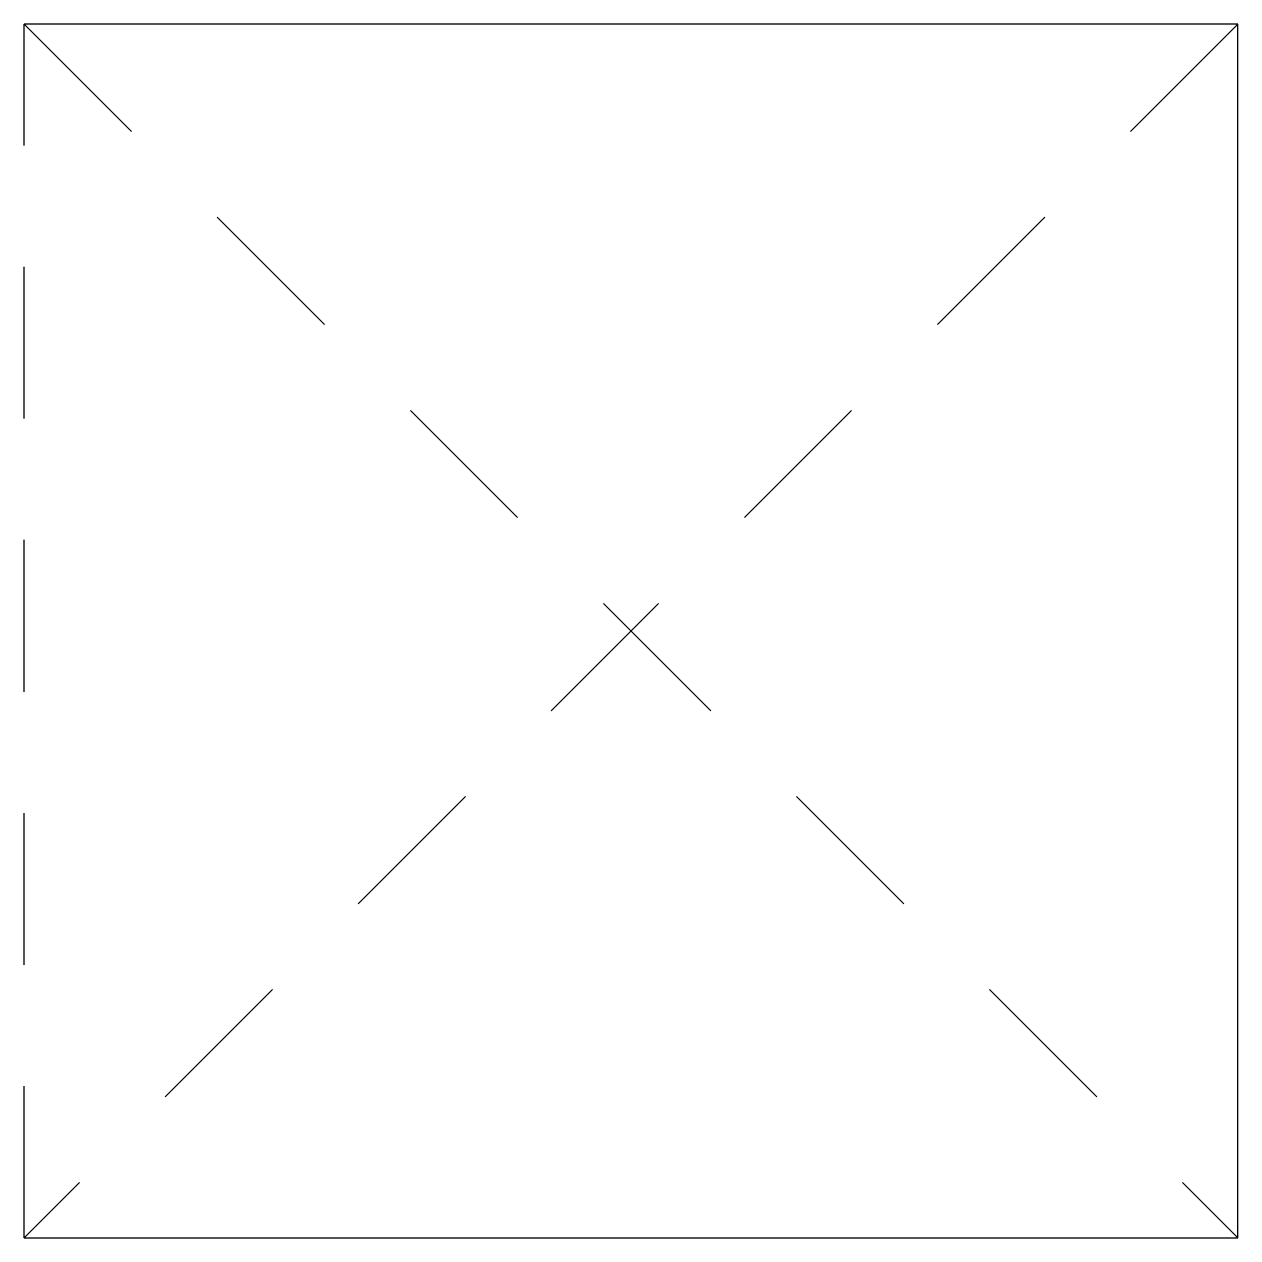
# Model space of a CAD drawing. Extents: x 0 to 1, y -0.5 to 0.5.
import ezdxf

# ---------------------------------------------------------------- set-up
doc = ezdxf.new("R2010")
doc.units = 0
doc.header["$MEASUREMENT"] = 0
doc.linetypes.add('HIDDEN2', pattern=[0.1875, 0.125, -0.0625])
doc.layers.get('0').update_dxf_attribs({"linetype": 'CONTINUOUS'})

msp = doc.modelspace()

# ---------------------------------------------------------------- linework, layer by layer
for p, q in [((1, 0.5), (0, 0.5)), ((1, -0.5), (1, 0.5)), ((0, -0.5), (1, -0.5))]:
    msp.add_line(p, q)
at = {"linetype": 'HIDDEN2'}
for p, q in [((0, -0.5), (0, 0.5)), ((0, 0.5), (1, -0.5)), ((1, 0.5), (0, -0.5))]:
    msp.add_line(p, q, dxfattribs=at)

doc.saveas('drawing.dxf')
